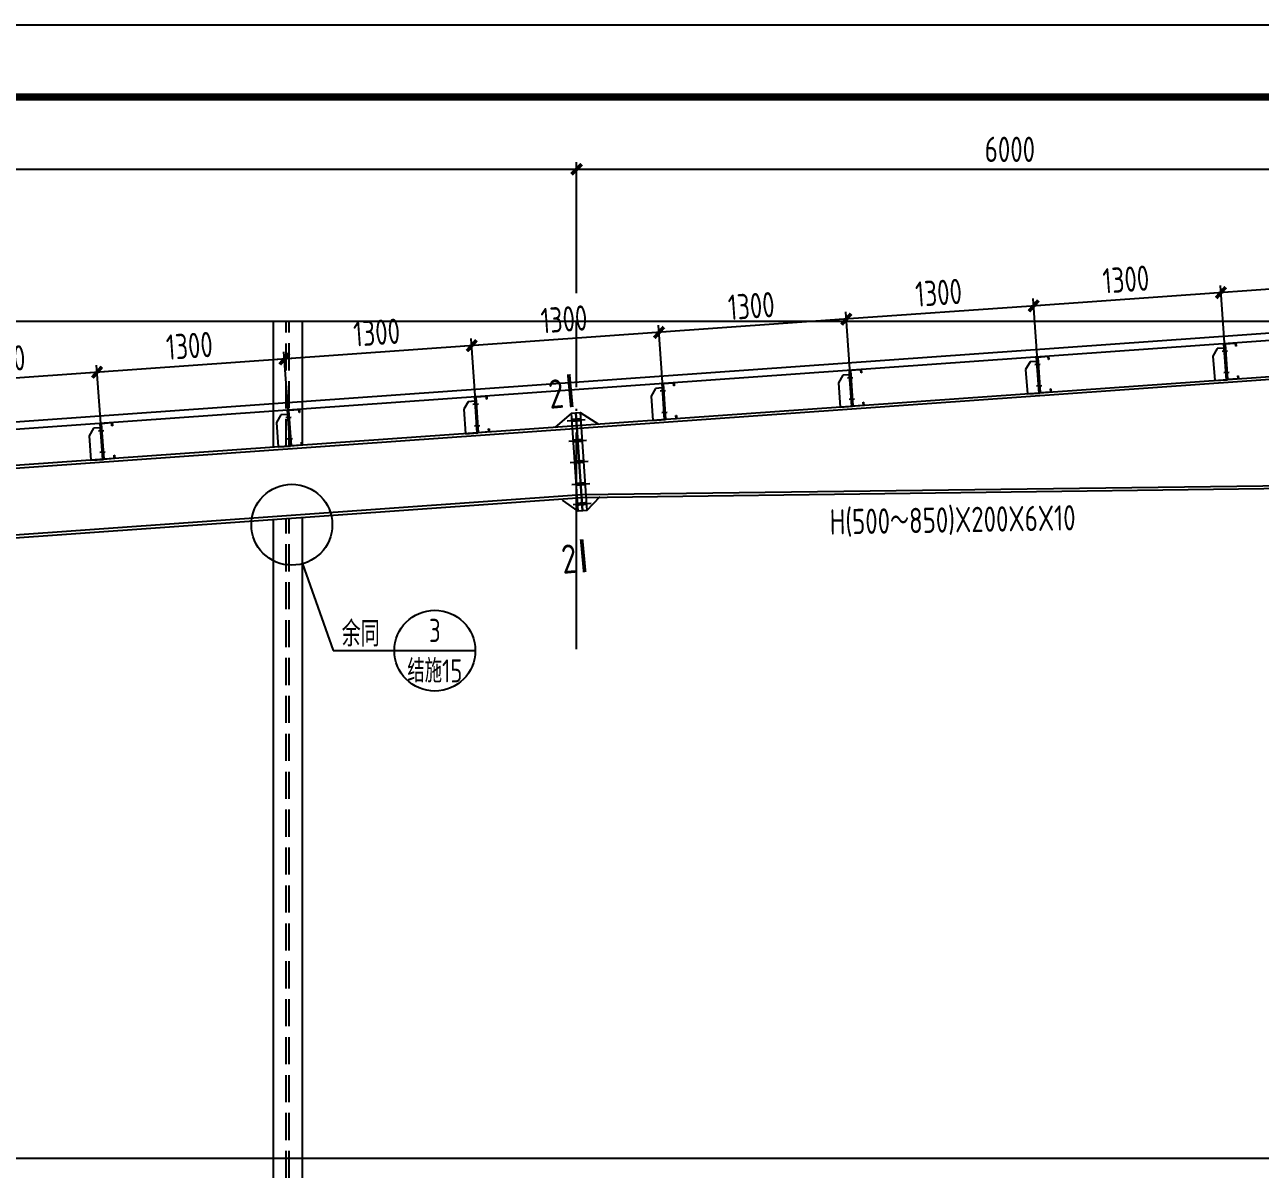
# Model space of a CAD drawing. Extents: x -2746917 to -971774, y -3334247 to -3250358.
# Drawn here: x -1178396 to -1161287, y -3290021 to -3274173 of the extents above; entities that cross this region are included whole.
import ezdxf
from ezdxf.enums import TextEntityAlignment as Align

# ---------------------------------------------------------------- set-up
doc = ezdxf.new("R2010")
doc.units = 0
doc.header["$LTSCALE"] = 1000
doc.header["$MEASUREMENT"] = 0
doc.header["$PDMODE"] = 35
doc.linetypes.add('DASH', pattern=[0.35, 0.25, -0.1])
doc.linetypes.add('DOTE', pattern=[2.42, 2, -0.2, 0.02, -0.2])
doc.layers.get('0').update_dxf_attribs({"linetype": 'CONTINUOUS'})
doc.layers.get('Defpoints').update_dxf_attribs({"linetype": 'CONTINUOUS'})
for name, color, linetype in [('10', 7, 'CONTINUOUS'), ('AXIS', 253, 'DOTE'), ('BEAM_CON', 4, 'CONTINUOUS'), ('COLU', 7, 'CONTINUOUS'), ('DIM', 3, 'CONTINUOUS'), ('PUB_TITLE', 4, 'CONTINUOUS'), ('REIN', 1, 'CONTINUOUS'), ('TEXT', 7, 'CONTINUOUS'), ('THIN', 7, 'CONTINUOUS'), ('WALL', 5, 'CONTINUOUS'), ('檩托', 151, 'CONTINUOUS')]:
    doc.layers.add(name, color=color, linetype=linetype)
doc.layers.add('yichutu', color=7, linetype='CONTINUOUS', true_color=0xffffff, plot=False)
doc.styles.add('TSSD_Dimension', font='tssdeng.shx', dxfattribs={"width": 0.75, "bigfont": 'Hztxt.shx'})
doc.styles.add('TSSD_Num', font='tssdeng.shx', dxfattribs={"width": 0.75, "bigfont": 'hztxt.shx'})
doc.styles.add('TSSD_Rein', font='Tssdeng.shx', dxfattribs={"width": 0.75, "bigfont": 'hztxt.shx'})
doc.dimstyles.new('TSSD_50_100', dxfattribs={"dimtxt": 350, "dimasz": 100, "dimexe": 100, "dimexo": 250, "dimgap": 100, "dimtad": 1, "dimdec": 0, "dimlfac": 0.5, "dimzin": 0, "dimdsep": 46, "dimtxsty": 'TSSD_Dimension', "dimblk": 'ARCHTICK', "dimcen": 0, "dimdle": 100, "dimclrt": 7, "dimadec": 0, "dimazin": 0, "dimtfac": 1, "dimtdec": 0, "dimtix": 1, "dimtmove": 2, "dimatfit": 3, "dimfxl": 1, "dimtolj": 1, "dimtzin": 0, "dimarcsym": 0})

# ---------------------------------------------------------------- blocks, each defined once
blk = doc.blocks.new('_ArchTick')
at = {"color": 0, "const_width": 0.5}
blk.add_lwpolyline([(-0.71, -0.71), (0.71, 0.71)], dxfattribs=at)
blk = doc.blocks.new('*D987')
at = {"layer": 'Defpoints', "color": 0, "ltscale": 1.5}
for p in [(-1204904, -3289093), (-1159904, -3289193), (-1159904, -3289867)]:
    blk.add_point(p, dxfattribs=at)
at = {"layer": 'DIM', "color": 0, "lineweight": -2, "ltscale": 1.5}
for p, q in [((-1204904, -3289343), (-1204904, -3289967)), ((-1159904, -3289443), (-1159904, -3289967)), ((-1205004, -3289867), (-1159804, -3289867))]:
    blk.add_line(p, q, dxfattribs=at)
at = {"layer": 'DIM', "color": 0, "lineweight": -2, "ltscale": 1.5, "xscale": 100, "yscale": 100, "zscale": 100, "rotation": 180}
blk.add_blockref('_ArchTick', (-1204904, -3289867), dxfattribs=at)
at = {"layer": 'DIM', "color": 0, "lineweight": -2, "ltscale": 1.5, "xscale": 100, "yscale": 100, "zscale": 100}
blk.add_blockref('_ArchTick', (-1159904, -3289867), dxfattribs=at)
at = {"layer": 'DIM', "color": 7, "ltscale": 1.5, "insert": (-1182404, -3289592), "char_height": 350, "attachment_point": 5, "style": 'TSSD_Dimension'}
blk.add_mtext('\\A1;22500', dxfattribs=at)
blk = doc.blocks.new('*D1000')
at = {"layer": 'Defpoints', "color": 0, "ltscale": 1.5}
for p in [(-1170754, -3276174), (-1194754, -3278139), (-1170754, -3278139)]:
    blk.add_point(p, dxfattribs=at)
at = {"layer": 'DIM', "color": 0, "lineweight": -2, "ltscale": 1.5}
for p, q in [((-1194854, -3276174), (-1170654, -3276174)), ((-1194754, -3277889), (-1194754, -3276074)), ((-1170754, -3277889), (-1170754, -3276074))]:
    blk.add_line(p, q, dxfattribs=at)
at = {"layer": 'DIM', "color": 0, "lineweight": -2, "ltscale": 1.5, "xscale": 100, "yscale": 100, "zscale": 100, "rotation": 180}
blk.add_blockref('_ArchTick', (-1194754, -3276174), dxfattribs=at)
at = {"layer": 'DIM', "color": 0, "lineweight": -2, "ltscale": 1.5, "xscale": 100, "yscale": 100, "zscale": 100}
blk.add_blockref('_ArchTick', (-1170754, -3276174), dxfattribs=at)
at = {"layer": 'DIM', "color": 7, "ltscale": 1.5, "insert": (-1182754, -3275899), "char_height": 350, "attachment_point": 5, "style": 'TSSD_Dimension'}
blk.add_mtext('\\A1;12000', dxfattribs=at)
blk = doc.blocks.new('*D1001')
at = {"layer": 'Defpoints', "color": 0, "ltscale": 1.5}
for p in [(-1158754, -3276174), (-1170754, -3278139), (-1158754, -3278139)]:
    blk.add_point(p, dxfattribs=at)
at = {"layer": 'DIM', "color": 0, "lineweight": -2, "ltscale": 1.5}
for p, q in [((-1170854, -3276174), (-1158654, -3276174)), ((-1170754, -3277889), (-1170754, -3276074)), ((-1158754, -3277889), (-1158754, -3276074))]:
    blk.add_line(p, q, dxfattribs=at)
at = {"layer": 'DIM', "color": 0, "lineweight": -2, "ltscale": 1.5, "xscale": 100, "yscale": 100, "zscale": 100, "rotation": 180}
blk.add_blockref('_ArchTick', (-1170754, -3276174), dxfattribs=at)
at = {"layer": 'DIM', "color": 0, "lineweight": -2, "ltscale": 1.5, "xscale": 100, "yscale": 100, "zscale": 100}
blk.add_blockref('_ArchTick', (-1158754, -3276174), dxfattribs=at)
at = {"layer": 'DIM', "color": 7, "ltscale": 1.5, "insert": (-1164754, -3275899), "char_height": 350, "attachment_point": 5, "style": 'TSSD_Dimension'}
blk.add_mtext('\\A1;6000', dxfattribs=at)
blk = doc.blocks.new('A$C491C4D06')
at = {"layer": '檩托'}
for p, q in [((-59.7, 273.2), (-66.4, 272.5)), ((-66.4, 272.5), (-63.4, 242.4)), ((-59.7, 273.2), (18.5, 281)), ((-34.8, 24.4), (-59.7, 273.2)), ((-34.8, 24.4), (-59.7, 273.2)), ((16, 278), (-56.7, 270.7)), ((-56.7, 270.7), (-32.3, 27.5)), ((17.9, 258.4), (16, 278)), ((20.7, 258.7), (17.9, 258.4)), ((18.5, 281), (20.7, 258.7)), ((-109.1, 237.8), (-137.6, 184.3)), ((-137.6, 184.3), (-120.7, 15.8)), ((-63.4, 242.4), (-109.1, 237.8)), ((-74.9, 220.9), (-37.7, 224.6)), ((-63.4, 242.4), (-41.5, 23.8)), ((-120.7, 15.8), (-34.8, 24.4)), ((-60, 72.7), (-22.9, 76.4)), ((43.4, 32.3), (-34.8, 24.4)), ((-32.3, 27.5), (40.4, 34.8)), ((38.4, 54.4), (41.2, 54.6)), ((40.4, 34.8), (38.4, 54.4)), ((41.2, 54.6), (43.4, 32.3))]:
    blk.add_line(p, q, dxfattribs=at)
at = {"layer": '檩托', "const_width": 10, "elevation": 396.5}
blk.add_lwpolyline([(-61.4, 222.2), (-51.9, 223.2)], dxfattribs=at)
at = {"layer": '檩托', "const_width": 10}
blk.add_lwpolyline([(-46.5, 74.1), (-37, 75)], dxfattribs=at)
blk = doc.blocks.new('*D1003')
at = {"layer": 'Defpoints', "color": 0, "ltscale": 1.5}
for p in [(-1161832, -3277882), (-1159153, -3278905), (-1161746, -3279089)]:
    blk.add_point(p, dxfattribs=at)
at = {"layer": 'DIM', "color": 0, "lineweight": -2, "ltscale": 1.5}
for p, q in [((-1159138, -3277691), (-1161931, -3277889)), ((-1159170, -3278656), (-1159245, -3277599)), ((-1161764, -3278839), (-1161839, -3277782))]:
    blk.add_line(p, q, dxfattribs=at)
at = {"layer": 'DIM', "color": 0, "lineweight": -2, "ltscale": 1.5, "xscale": 100, "yscale": 100, "zscale": 100}
for p, rotation in [((-1159238, -3277698), 4.053197098437584), ((-1161832, -3277882), 184.0531970984376)]:
    blk.add_blockref('_ArchTick', p, dxfattribs=dict(at, rotation=rotation))
at = {"layer": 'DIM', "color": 7, "ltscale": 1.5, "insert": (-1160554, -3277516), "char_height": 350, "attachment_point": 5, "rotation": 4.0532, "style": 'TSSD_Dimension'}
blk.add_mtext('\\A1;1300', dxfattribs=at)
blk = doc.blocks.new('*D1004')
at = {"layer": 'Defpoints', "color": 0, "ltscale": 1.5}
for p in [(-1164425, -3278066), (-1161746, -3279089), (-1164340, -3279273)]:
    blk.add_point(p, dxfattribs=at)
at = {"layer": 'DIM', "color": 0, "lineweight": -2, "ltscale": 1.5}
for p, q in [((-1161732, -3277875), (-1164525, -3278073)), ((-1161764, -3278839), (-1161839, -3277782)), ((-1164357, -3279023), (-1164432, -3277966))]:
    blk.add_line(p, q, dxfattribs=at)
at = {"layer": 'DIM', "color": 0, "lineweight": -2, "ltscale": 1.5, "xscale": 100, "yscale": 100, "zscale": 100}
for p, rotation in [((-1161832, -3277882), 4.053197098437584), ((-1164425, -3278066), 184.0531970984376)]:
    blk.add_blockref('_ArchTick', p, dxfattribs=dict(at, rotation=rotation))
at = {"layer": 'DIM', "color": 7, "ltscale": 1.5, "insert": (-1163148, -3277700), "char_height": 350, "attachment_point": 5, "rotation": 4.0532, "style": 'TSSD_Dimension'}
blk.add_mtext('\\A1;1300', dxfattribs=at)
blk = doc.blocks.new('*D1005')
at = {"layer": 'Defpoints', "color": 0, "ltscale": 1.5}
for p in [(-1167019, -3278250), (-1164340, -3279273), (-1166933, -3279456)]:
    blk.add_point(p, dxfattribs=at)
at = {"layer": 'DIM', "color": 0, "lineweight": -2, "ltscale": 1.5}
for p, q in [((-1164325, -3278059), (-1167118, -3278257)), ((-1164357, -3279023), (-1164432, -3277966)), ((-1166951, -3279207), (-1167026, -3278150))]:
    blk.add_line(p, q, dxfattribs=at)
at = {"layer": 'DIM', "color": 0, "lineweight": -2, "ltscale": 1.5, "xscale": 100, "yscale": 100, "zscale": 100}
for p, rotation in [((-1164425, -3278066), 4.053197098437584), ((-1167019, -3278250), 184.0531970984376)]:
    blk.add_blockref('_ArchTick', p, dxfattribs=dict(at, rotation=rotation))
at = {"layer": 'DIM', "color": 7, "ltscale": 1.5, "insert": (-1165741, -3277884), "char_height": 350, "attachment_point": 5, "rotation": 4.0532, "style": 'TSSD_Dimension'}
blk.add_mtext('\\A1;1300', dxfattribs=at)
blk = doc.blocks.new('*D1006')
at = {"layer": 'Defpoints', "color": 0, "ltscale": 1.5}
for p in [(-1169612, -3278434), (-1166933, -3279456), (-1169527, -3279640)]:
    blk.add_point(p, dxfattribs=at)
at = {"layer": 'DIM', "color": 0, "lineweight": -2, "ltscale": 1.5}
for p, q in [((-1166919, -3278243), (-1169712, -3278441)), ((-1166951, -3279207), (-1167026, -3278150)), ((-1169544, -3279391), (-1169619, -3278334))]:
    blk.add_line(p, q, dxfattribs=at)
at = {"layer": 'DIM', "color": 0, "lineweight": -2, "ltscale": 1.5, "xscale": 100, "yscale": 100, "zscale": 100}
for p, rotation in [((-1167019, -3278250), 4.053197098437584), ((-1169612, -3278434), 184.0531970984376)]:
    blk.add_blockref('_ArchTick', p, dxfattribs=dict(at, rotation=rotation))
at = {"layer": 'DIM', "color": 7, "ltscale": 1.5, "insert": (-1168335, -3278067), "char_height": 350, "attachment_point": 5, "rotation": 4.0532, "style": 'TSSD_Dimension'}
blk.add_mtext('\\A1;1300', dxfattribs=at)
blk = doc.blocks.new('*D1007')
at = {"layer": 'Defpoints', "color": 0, "ltscale": 1.5}
for p in [(-1172206, -3278617), (-1169527, -3279640), (-1172120, -3279824)]:
    blk.add_point(p, dxfattribs=at)
at = {"layer": 'DIM', "color": 0, "lineweight": -2, "ltscale": 1.5}
for p, q in [((-1169544, -3279391), (-1169619, -3278334)), ((-1169512, -3278426), (-1172305, -3278624)), ((-1172138, -3279575), (-1172213, -3278518))]:
    blk.add_line(p, q, dxfattribs=at)
at = {"layer": 'DIM', "color": 0, "lineweight": -2, "ltscale": 1.5, "xscale": 100, "yscale": 100, "zscale": 100}
for p, rotation in [((-1169612, -3278434), 4.053197098437584), ((-1172206, -3278617), 184.0531970984376)]:
    blk.add_blockref('_ArchTick', p, dxfattribs=dict(at, rotation=rotation))
at = {"layer": 'DIM', "color": 7, "ltscale": 1.5, "insert": (-1170928, -3278251), "char_height": 350, "attachment_point": 5, "rotation": 4.0532, "style": 'TSSD_Dimension'}
blk.add_mtext('\\A1;1300', dxfattribs=at)
blk = doc.blocks.new('*D1008')
at = {"layer": 'Defpoints', "color": 0, "ltscale": 1.5}
for p in [(-1174799, -3278801), (-1172120, -3279824), (-1174714, -3280008)]:
    blk.add_point(p, dxfattribs=at)
at = {"layer": 'DIM', "color": 0, "lineweight": -2, "ltscale": 1.5}
for p, q in [((-1172138, -3279575), (-1172213, -3278518)), ((-1172106, -3278610), (-1174899, -3278808)), ((-1174731, -3279758), (-1174806, -3278701))]:
    blk.add_line(p, q, dxfattribs=at)
at = {"layer": 'DIM', "color": 0, "lineweight": -2, "ltscale": 1.5, "xscale": 100, "yscale": 100, "zscale": 100}
for p, rotation in [((-1172206, -3278617), 4.053197098437584), ((-1174799, -3278801), 184.0531970984376)]:
    blk.add_blockref('_ArchTick', p, dxfattribs=dict(at, rotation=rotation))
at = {"layer": 'DIM', "color": 7, "ltscale": 1.5, "insert": (-1173522, -3278435), "char_height": 350, "attachment_point": 5, "rotation": 4.0532, "style": 'TSSD_Dimension'}
blk.add_mtext('\\A1;1300', dxfattribs=at)
blk = doc.blocks.new('*D1009')
at = {"layer": 'Defpoints', "color": 0, "ltscale": 1.5}
for p in [(-1177393, -3278985), (-1174714, -3280008), (-1177307, -3280192)]:
    blk.add_point(p, dxfattribs=at)
at = {"layer": 'DIM', "color": 0, "lineweight": -2, "ltscale": 1.5}
for p, q in [((-1174731, -3279758), (-1174806, -3278701)), ((-1174699, -3278794), (-1177492, -3278992)), ((-1177325, -3279942), (-1177400, -3278885))]:
    blk.add_line(p, q, dxfattribs=at)
at = {"layer": 'DIM', "color": 0, "lineweight": -2, "ltscale": 1.5, "xscale": 100, "yscale": 100, "zscale": 100}
for p, rotation in [((-1174799, -3278801), 4.053197098437584), ((-1177393, -3278985), 184.0531970984376)]:
    blk.add_blockref('_ArchTick', p, dxfattribs=dict(at, rotation=rotation))
at = {"layer": 'DIM', "color": 7, "ltscale": 1.5, "insert": (-1176115, -3278619), "char_height": 350, "attachment_point": 5, "rotation": 4.0532, "style": 'TSSD_Dimension'}
blk.add_mtext('\\A1;1300', dxfattribs=at)
blk = doc.blocks.new('*D1010')
at = {"layer": 'Defpoints', "color": 0, "ltscale": 1.5}
for p in [(-1179986, -3279169), (-1177307, -3280192), (-1179901, -3280375)]:
    blk.add_point(p, dxfattribs=at)
at = {"layer": 'DIM', "color": 0, "lineweight": -2, "ltscale": 1.5}
for p, q in [((-1177325, -3279942), (-1177400, -3278885)), ((-1177293, -3278978), (-1180086, -3279176)), ((-1179918, -3280126), (-1179993, -3279069))]:
    blk.add_line(p, q, dxfattribs=at)
at = {"layer": 'DIM', "color": 0, "lineweight": -2, "ltscale": 1.5, "xscale": 100, "yscale": 100, "zscale": 100}
for p, rotation in [((-1177393, -3278985), 4.053197098437584), ((-1179986, -3279169), 184.0531970984376)]:
    blk.add_blockref('_ArchTick', p, dxfattribs=dict(at, rotation=rotation))
at = {"layer": 'DIM', "color": 7, "ltscale": 1.5, "insert": (-1178709, -3278802), "char_height": 350, "attachment_point": 5, "rotation": 4.0532, "style": 'TSSD_Dimension'}
blk.add_mtext('\\A1;1300', dxfattribs=at)
blk = doc.blocks.new('ts_idx')
at = {"color": 0, "linetype": 'ByBlock', "lineweight": -2}
blk.add_line((-0.5, 0), (0.5, 0), dxfattribs=at)
blk.add_circle((0, 0), 0.5, dxfattribs=at)
at = {"color": 0, "linetype": 'ByBlock', "lineweight": -2, "style": 'TSSD_Num', "width": 0.7}
for tag, p in [('1', (0, 0.25)), ('A', (0, -0.25))]:
    blk.add_attdef(tag, text='', height=0.286, dxfattribs=at).set_placement(p, align=Align.MIDDLE_CENTER)
blk = doc.blocks.new('yct-1189-420-118900-42000-100-2008.0')
at = {"layer": 'yichutu', "color": 7, "true_color": 0xffffff}
blk.add_lwpolyline([(0, 0), (0, 42000), (118900, 42000), (118900, 0)], close=True, dxfattribs=at)
blk = doc.blocks.new('A$C3E121A49')
at = {"layer": 'PUB_TITLE'}
blk.add_lwpolyline([(-114817, -12301), (-114817, 29699), (4083, 29699), (4083, -12301)], close=True, dxfattribs=at)
at = {"layer": 'PUB_TITLE', "const_width": 100}
blk.add_lwpolyline([(3083, -11301), (3083, 28699), (-114103, 28699), (-114103, -11301), (3083, -11301)], dxfattribs=at)

msp = doc.modelspace()

# ---------------------------------------------------------------- linework, layer by layer
at = {"layer": '10', "color": 6, "const_width": 51.43}
for points in [[(-1170820.92, -3279468.09), (-1170863.3, -3279012.91)], [(-1170642.25, -3281753.68), (-1170684.63, -3281298.5)]]:
    msp.add_lwpolyline(points, dxfattribs=at)
at = {"layer": 'AXIS', "ltscale": 1.5}
msp.add_line((-1170753.6, -3282820.37), (-1170753.6, -3278276.82), dxfattribs=at)
at = {"layer": 'BEAM_CON', "ltscale": 1.5}
for p, q in [((-1207213.6, -3278276.82, -3.33), (-1110293.6, -3278276.82, -3.33)), ((-1158753.6, -3278876.82), (-1206753.6, -3282276.82)), ((-1158750.78, -3278916.72), (-1206750.78, -3282316.72)), ((-1170826.17, -3279551.51), (-1171054.43, -3279748.13)), ((-1170706.47, -3279543.03), (-1170452.78, -3279705.51)), ((-1170882.99, -3279656.04), (-1170635.49, -3279638.51)), ((-1170862.8, -3279941.01), (-1170615.3, -3279923.48)), ((-1170842.02, -3280234.33), (-1170594.53, -3280216.8)), ((-1170820.29, -3280541.1), (-1170572.8, -3280523.57)), ((-1159434.13, -3280536.82, -3.33), (-1170683.47, -3280684.32)), ((-1159433.6, -3280576.82, -3.33), (-1170682.95, -3280724.32)), ((-1170685.77, -3280684.42), (-1194685.77, -3282384.42)), ((-1170682.95, -3280724.32), (-1194682.95, -3282424.32)), ((-1170730.08, -3280908.11), (-1170949.87, -3280758.09)), ((-1170800.83, -3280815.9), (-1170553.33, -3280798.37)), ((-1170610.38, -3280899.63), (-1170429.11, -3280706.34))]:
    msp.add_line(p, q, dxfattribs=at)
at = {"layer": 'BEAM_CON', "color": 8, "ltscale": 1.5}
for p, q in [((-1158796.01, -3278278.32), (-1205848.81, -3281611.22)), ((-1158788.95, -3278378.07), (-1205848.81, -3281711.48))]:
    msp.add_line(p, q, dxfattribs=at)
at = {"layer": 'BEAM_CON', "linetype": 'DASH', "ltscale": 1.5}
for p, q in [((-1174773.6, -3280011.57), (-1174773.6, -3278276.82)), ((-1174733.6, -3280008.73), (-1174733.6, -3278276.82)), ((-1174773.6, -3302216.82), (-1174773.6, -3281014.07)), ((-1174733.6, -3302216.82), (-1174733.6, -3281011.24))]:
    msp.add_line(p, q, dxfattribs=at)
at = {"layer": 'BEAM_CON', "ltscale": 1.5}
for points in [[(-1170730.08, -3280908.11), (-1170826.17, -3279551.51), (-1170766.32, -3279547.27), (-1170670.23, -3280903.87), (-1170730.08, -3280908.11)], [(-1170670.23, -3280903.87), (-1170766.32, -3279547.27), (-1170706.47, -3279543.03), (-1170610.38, -3280899.63), (-1170670.23, -3280903.87)]]:
    msp.add_lwpolyline(points, dxfattribs=at)
at = {"layer": 'REIN', "color": 4, "const_width": 50}
for points in [[(-1170819.09, -3279651.52), (-1170699.39, -3279643.04)], [(-1170798.9, -3279936.49), (-1170679.2, -3279928.01)], [(-1170778.13, -3280229.81), (-1170658.43, -3280221.33)], [(-1170756.4, -3280536.58), (-1170636.7, -3280528.1)], [(-1170736.93, -3280811.37), (-1170617.23, -3280802.89)]]:
    msp.add_lwpolyline(points, dxfattribs=at)
at = {"layer": 'THIN'}
for p, q in [((-1174551.45, -3281637.64), (-1174125.71, -3282840.17)), ((-1174125.71, -3282840.17), (-1173276.61, -3282840.17))]:
    msp.add_line(p, q, dxfattribs=at)
msp.add_circle((-1174696.95, -3281096.69), 560.18, dxfattribs=at)
at = {"layer": 'WALL', "color": 4}
for p, q in [((-1174953.6, -3278276.82), (-1174953.6, -3280024.32)), ((-1174553.6, -3278276.82), (-1174553.6, -3279995.98)), ((-1174953.6, -3281026.82), (-1174953.6, -3302216.82)), ((-1174553.6, -3280998.49), (-1174553.6, -3302216.82))]:
    msp.add_line(p, q, dxfattribs=at)

# ---------------------------------------------------------------- block references
at = {"ltscale": 1.5}
msp.add_blockref('A$C3E121A49', (-1100160.58, -3303872.21), dxfattribs=at)
at = {"layer": 'COLU', "xscale": 2.000000000011448, "yscale": 2, "zscale": 2, "rotation": 358.3274362581344}
for p in [(-1161677.98, -3279139.68), (-1164271.48, -3279323.38), (-1166864.98, -3279507.09), (-1169458.49, -3279690.8), (-1172051.99, -3279874.5), (-1174645.49, -3280058.21), (-1177238.99, -3280241.92)]:
    msp.add_blockref('A$C491C4D06', p, dxfattribs=at)
at = {"layer": 'THIN'}
ref = msp.add_blockref('ts_idx', (-1172716.61, -3282840.17), dxfattribs=dict(at, xscale=1120, yscale=1120, zscale=1120))
ref.add_attrib('1', '3', dxfattribs={"height": 320, "style": 'TSSD_Num', "width": 0.75}).set_placement((-1172716.61, -3282560.17), align=Align.MIDDLE_CENTER)
ref.add_attrib('-', '结施15', dxfattribs={"height": 320, "style": 'TSSD_Num', "width": 0.75}).set_placement((-1172716.61, -3283120.17), align=Align.MIDDLE_CENTER)
at = {"layer": 'yichutu'}
msp.add_blockref('yct-1189-420-118900-42000-100-2008.0', (-1214977.31, -3316173.05), dxfattribs=at)

# ---------------------------------------------------------------- texts
at = {"layer": '10', "color": 6, "style": 'TSSD_Rein', "width": 0.8}
for p in [(-1171123.66, -3279492.41), (-1170944.99, -3281778.01)]:
    msp.add_text('2', height=400, rotation=5.250826, dxfattribs=at).set_placement(p)
at = {"layer": 'TEXT', "ltscale": 1.5, "style": 'TSSD_Rein', "width": 0.75}
msp.add_text('H(500～850)X200X6X10', height=350, rotation=1, dxfattribs=at).set_placement((-1167245.95, -3281233.19))
at = {"layer": 'TEXT', "lineweight": 5, "style": 'TSSD_Rein', "width": 0.75}
msp.add_text('余同', height=350, dxfattribs=at).set_placement((-1174006.89, -3282782.31))

# ---------------------------------------------------------------- dimensions: what is measured, and where the dimension line sits
at = {"layer": 'DIM', "ltscale": 1.5}
for base, p1, p2, picture, middle in [((-1170753.6, -3276173.97), (-1194753.6, -3278138.58), (-1170753.6, -3278138.58), '*D1000', (-1182753.6, -3275898.97)), ((-1158753.6, -3276173.97), (-1170753.6, -3278138.58), (-1158753.6, -3278138.58), '*D1001', (-1164753.6, -3275898.97)), ((-1159903.6, -3289866.55), (-1204903.6, -3289092.75), (-1159903.6, -3289192.75), '*D987', (-1182403.6, -3289591.55))]:
    dim = msp.add_linear_dim(base=base, p1=p1, p2=p2, dimstyle='TSSD_50_100', dxfattribs=at)
    dim.commit()
    dim.dimension.update_dxf_attribs({"geometry": picture, "text_midpoint": middle})
for base, p1, p2, picture, middle in [((-1161831.6, -3277882.23), (-1159152.6, -3278905.09), (-1161746.1, -3279088.87), '*D1003', (-1160554.29, -3277516.03)), ((-1164425.1, -3278066.01), (-1161746.1, -3279088.87), (-1164339.6, -3279272.64), '*D1004', (-1163147.79, -3277699.81)), ((-1167018.6, -3278249.78), (-1164339.6, -3279272.64), (-1166933.09, -3279456.42), '*D1005', (-1165741.29, -3277883.58)), ((-1169612.09, -3278433.56), (-1166933.09, -3279456.42), (-1169526.59, -3279640.19), '*D1006', (-1168334.78, -3278067.36)), ((-1172205.59, -3278617.33), (-1169526.59, -3279640.19), (-1172120.09, -3279823.96), '*D1007', (-1170928.28, -3278251.13)), ((-1174799.09, -3278801.11), (-1172120.09, -3279823.96), (-1174713.59, -3280007.74), '*D1008', (-1173521.78, -3278434.91)), ((-1177392.58, -3278984.88), (-1174713.59, -3280007.74), (-1177307.08, -3280191.51), '*D1009', (-1176115.27, -3278618.68)), ((-1179986.08, -3279168.65), (-1177307.08, -3280191.51), (-1179900.58, -3280375.29), '*D1010', (-1178708.77, -3278802.46))]:
    dim = msp.add_linear_dim(base=base, p1=p1, p2=p2, angle=4.053197, dimstyle='TSSD_50_100', dxfattribs=at)
    dim.commit()
    dim.dimension.update_dxf_attribs({"geometry": picture, "text_midpoint": middle})

doc.saveas('drawing.dxf')
